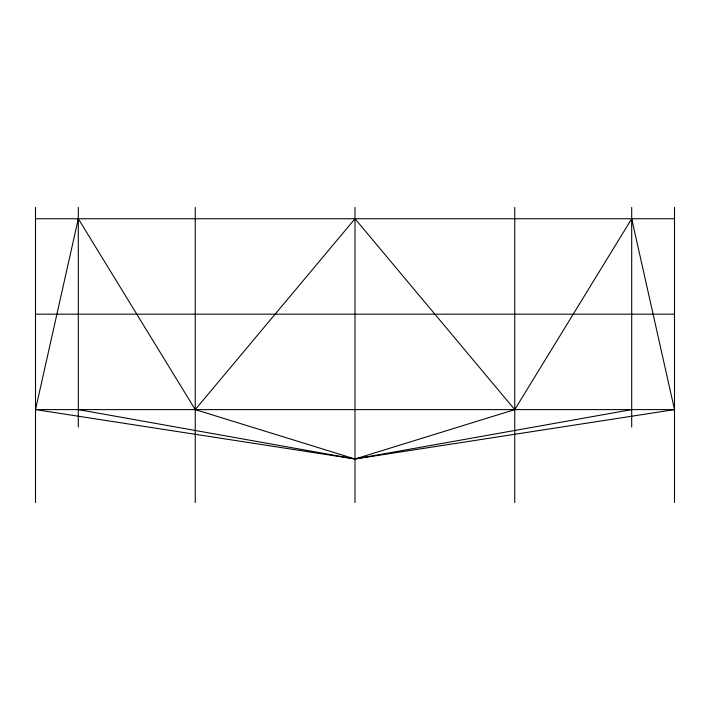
<?xml version="1.0" encoding="UTF-8"?>
<svg xmlns="http://www.w3.org/2000/svg" width="710" height="710" viewBox="0 0 710 710"><rect width="100%" height="100%" fill="white"/><g stroke="black" fill="none" stroke-linecap="round" stroke-linejoin="round"><path stroke-width="1.06" d="M35.5 409.608L78.304 218.751L195.25 409.608L355 458.979L674.5 409.608L631.696 218.751L514.75 409.608L355 458.979L35.5 409.608L674.5 409.608M195.25 409.608L355 218.751L514.75 409.608M631.696 409.608L355 458.979L78.304 409.608M35.5 218.751L674.5 218.751M35.5 314.175L674.5 314.175M674.5 207.453L674.5 502.547M631.696 207.453L631.696 427.029M514.75 207.453L514.75 502.547M355 207.453L355 502.547M195.25 207.453L195.25 502.547M78.304 207.453L78.304 427.029M35.5 207.453L35.5 502.547"/></g></svg>
